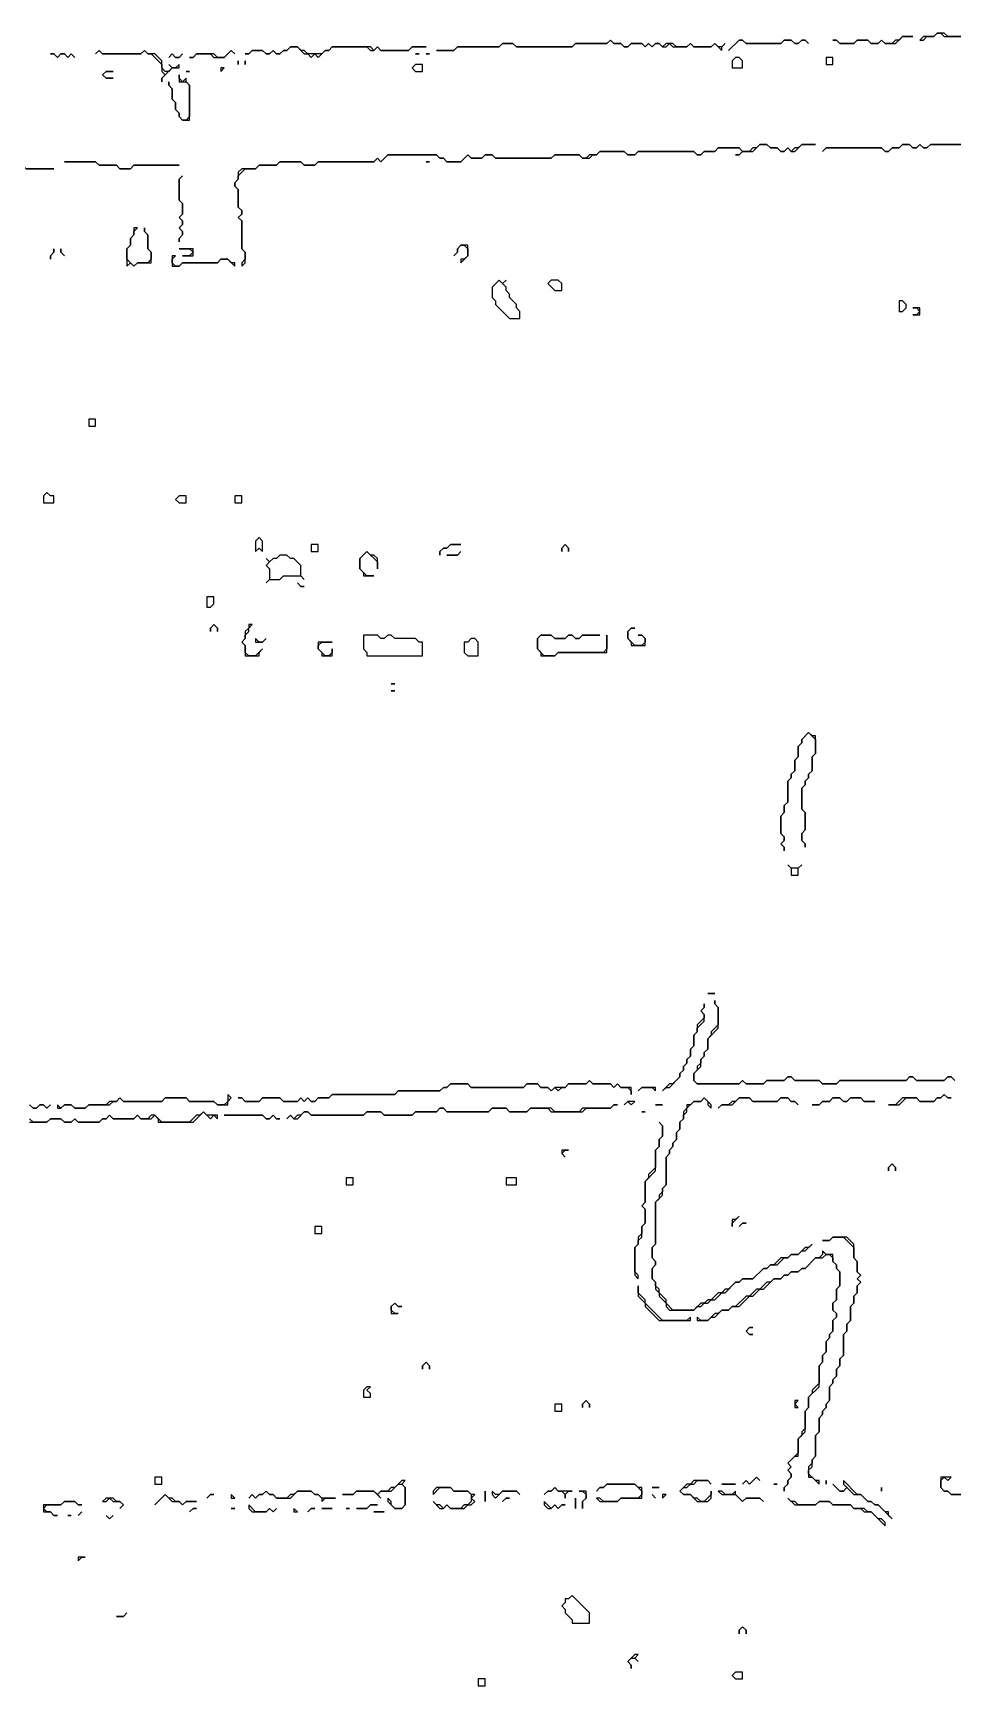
# Model space of a CAD drawing. Header units: metres. Extents: x 0 to 3575, y 1 to 2763.
# Drawn here: x 2574 to 2838.5, y 77 to 552 of the extents above; entities that cross this region are included whole.
import ezdxf

# ---------------------------------------------------------------- set-up
doc = ezdxf.new("R2010")
doc.units = ezdxf.units.M

msp = doc.modelspace()

# ---------------------------------------------------------------- linework, layer by layer
for points in [[(2801, 551)], [(2824, 551), (2823, 550), (2822, 550), (2821, 549), (2819, 549), (2818, 550), (2817, 549), (2815, 549), (2814, 550), (2811, 550), (2810, 549), (2806, 549), (2805, 550), (2804, 550), (2805, 550), (2806, 549), (2810, 549), (2811, 550), (2814, 550), (2815, 549), (2817, 549), (2818, 550), (2819, 549), (2822, 549), (2824, 551), (2827, 551)], [(2834, 552), (2833, 551), (2830, 551), (2829, 550), (2830, 550), (2831, 551), (2833, 551), (2834, 552), (2835, 552), (2836, 551), (2841, 551), (2842, 550), (2843, 550), (2844, 551), (2846, 551), (2847, 550), (2847, 551), (2844, 551), (2843, 550), (2842, 550), (2841, 551), (2837, 551), (2836, 552)], [(2575, 547)], [(2590, 547)], [(2593, 547), (2592, 546), (2593, 547), (2594, 546), (2605, 546), (2606, 547), (2607, 546), (2608, 546), (2611, 543), (2611, 541), (2612, 540), (2611, 539), (2611, 538), (2611, 539), (2614, 542), (2616, 542), (2616, 543), (2615, 542), (2614, 542), (2613, 543), (2614, 542), (2613, 541), (2612, 541), (2611, 542), (2611, 544), (2609, 546), (2607, 546), (2606, 547), (2605, 546), (2594, 546)], [(2631, 547), (2629, 545), (2627, 545), (2626, 546), (2621, 546), (2620, 545), (2619, 545), (2620, 545), (2621, 546), (2625, 546), (2626, 545), (2629, 545), (2631, 547), (2632, 546)], [(2648, 548), (2647, 547), (2646, 547), (2645, 546), (2644, 546), (2643, 547), (2642, 546), (2641, 546), (2640, 547), (2637, 547), (2636, 546), (2635, 546), (2636, 546), (2637, 547), (2640, 547), (2641, 546), (2642, 546), (2643, 547), (2644, 546), (2645, 546), (2646, 547), (2647, 547), (2648, 548), (2650, 548), (2652, 546), (2653, 546), (2654, 545), (2655, 546), (2656, 545), (2658, 547), (2659, 547), (2660, 548), (2670, 548), (2671, 547), (2672, 547), (2673, 548), (2674, 547), (2682, 547), (2683, 548), (2687, 548), (2683, 548), (2682, 547), (2674, 547), (2673, 548), (2672, 547), (2671, 548), (2660, 548), (2659, 547), (2658, 547), (2657, 546), (2653, 546), (2652, 547), (2651, 547), (2650, 548)], [(2740, 550), (2739, 549), (2730, 549), (2729, 548), (2713, 548), (2712, 549), (2709, 549), (2708, 548), (2696, 548), (2695, 547), (2690, 547), (2695, 547), (2696, 548), (2708, 548), (2709, 549), (2712, 549), (2713, 548), (2729, 548), (2730, 549), (2739, 549), (2740, 550), (2741, 549), (2743, 549), (2744, 548), (2745, 548), (2746, 549), (2749, 549), (2750, 548), (2751, 549), (2752, 548), (2753, 549), (2754, 549), (2755, 548), (2756, 548), (2757, 549), (2758, 548), (2762, 548), (2763, 549), (2764, 548), (2769, 548), (2770, 549), (2772, 547), (2772, 548), (2773, 549), (2772, 548), (2771, 548), (2770, 549), (2769, 548), (2764, 548), (2763, 549), (2762, 548), (2759, 548), (2758, 549), (2756, 549), (2755, 548), (2754, 549), (2753, 549), (2752, 548), (2751, 549), (2750, 548), (2749, 549), (2746, 549), (2745, 548), (2744, 548), (2743, 549), (2741, 549)], [(2777, 550), (2774, 547), (2777, 550), (2778, 550), (2779, 549), (2789, 549), (2790, 550), (2792, 550), (2793, 549), (2794, 549), (2795, 550), (2796, 550), (2797, 549), (2796, 550), (2795, 550), (2794, 549), (2793, 549), (2792, 550), (2790, 550), (2789, 549), (2779, 549), (2778, 550)], [(2799, 549)], [(2579, 546), (2580, 546), (2581, 545), (2582, 546), (2583, 546), (2584, 545), (2585, 546), (2586, 545), (2585, 546), (2584, 545), (2583, 546), (2582, 546), (2581, 545), (2580, 546)], [(2589, 545)], [(2614, 546), (2613, 545), (2614, 546), (2615, 545), (2616, 545), (2617, 546), (2616, 545), (2615, 545)], [(2619, 543)], [(2628, 542), (2628, 541), (2629, 542)], [(2633, 544), (2633, 543)], [(2635, 544), (2635, 543)], [(2684, 543), (2683, 542), (2684, 541), (2686, 541), (2686, 543)], [(2684, 546), (2685, 546)], [(2687, 546), (2688, 546)], [(2776, 545), (2775, 544), (2775, 542), (2778, 542), (2778, 544), (2777, 545)], [(2802, 545), (2802, 543), (2804, 543), (2804, 545)], [(2595, 541), (2594, 540), (2595, 539), (2597, 539), (2595, 539), (2594, 540), (2595, 541), (2597, 541)], [(2616, 540), (2616, 538), (2618, 538), (2619, 537), (2619, 528), (2618, 527), (2617, 527), (2616, 528), (2616, 529), (2615, 530), (2615, 532), (2614, 533), (2614, 536), (2613, 537), (2613, 538), (2613, 537), (2614, 536), (2614, 533), (2615, 532), (2615, 530), (2616, 529), (2616, 528), (2617, 527), (2619, 527), (2619, 537), (2618, 538), (2618, 539), (2617, 538), (2616, 539)], [(2618, 541), (2619, 541)], [(2532, 531), (2532, 522), (2533, 521), (2533, 517), (2534, 516), (2535, 516), (2536, 515), (2556, 515), (2557, 514), (2571, 514), (2572, 513), (2580, 513), (2572, 513), (2571, 514), (2557, 514), (2556, 515), (2536, 515), (2535, 516), (2534, 516), (2533, 517), (2533, 521), (2532, 522)], [(2783, 520), (2782, 519), (2781, 519), (2780, 518), (2778, 518), (2777, 519), (2771, 519), (2770, 518), (2767, 518), (2766, 517), (2765, 517), (2764, 518), (2748, 518), (2747, 517), (2745, 517), (2744, 518), (2737, 518), (2736, 517), (2734, 517), (2733, 516), (2732, 516), (2731, 517), (2724, 517), (2723, 516), (2707, 516), (2706, 517), (2704, 517), (2703, 516), (2700, 516), (2699, 517), (2697, 515), (2693, 515), (2692, 516), (2691, 516), (2690, 517), (2676, 517), (2674, 515), (2673, 516), (2672, 515), (2656, 515), (2655, 514), (2652, 514), (2651, 515), (2645, 515), (2644, 514), (2639, 514), (2638, 513), (2634, 513), (2633, 512), (2633, 510), (2632, 509), (2632, 508), (2633, 507), (2633, 502), (2634, 501), (2634, 500), (2633, 499), (2634, 498), (2634, 490), (2635, 489), (2635, 487), (2634, 486), (2634, 485), (2635, 486), (2635, 489), (2634, 490), (2634, 498), (2633, 499), (2634, 500), (2634, 501), (2633, 502), (2633, 507), (2632, 508), (2632, 509), (2633, 510), (2633, 511), (2635, 513), (2638, 513), (2639, 514), (2644, 514), (2645, 515), (2651, 515), (2652, 514), (2655, 514), (2656, 515), (2672, 515), (2673, 516), (2674, 515), (2676, 517), (2690, 517), (2691, 516), (2692, 516), (2693, 515), (2697, 515), (2699, 517), (2700, 516), (2703, 516), (2704, 517), (2706, 517), (2707, 516), (2723, 516), (2724, 517), (2731, 517), (2732, 516), (2734, 516), (2735, 517), (2736, 517), (2737, 518), (2744, 518), (2745, 517), (2747, 517), (2748, 518), (2764, 518), (2765, 517), (2766, 517), (2767, 518), (2770, 518), (2771, 519), (2777, 519), (2778, 518), (2777, 517), (2776, 517), (2777, 517), (2778, 518), (2781, 518), (2783, 520), (2785, 520), (2786, 519), (2788, 519), (2789, 518), (2790, 518), (2791, 519), (2792, 518), (2793, 518), (2795, 520), (2799, 520), (2795, 520), (2794, 519), (2793, 519), (2792, 518), (2791, 519), (2790, 518), (2789, 518), (2788, 519), (2786, 519), (2785, 520)], [(2798, 518)], [(2583, 515), (2592, 515), (2593, 514), (2598, 514), (2599, 513), (2602, 513), (2603, 514), (2616, 514), (2603, 514), (2602, 513), (2599, 513), (2598, 514), (2593, 514), (2592, 515)], [(2687, 515), (2688, 515)], [(2615, 512)], [(2617, 511), (2616, 510), (2616, 504), (2617, 503), (2617, 500), (2616, 499), (2617, 498), (2617, 497), (2616, 496), (2617, 495), (2617, 494), (2616, 493), (2616, 492), (2616, 493), (2617, 494), (2617, 495), (2616, 496), (2617, 497), (2617, 498), (2616, 499), (2617, 500), (2617, 503), (2616, 504), (2616, 510)], [(2603, 496), (2603, 494), (2602, 493), (2602, 491), (2601, 490), (2601, 485), (2602, 486), (2603, 485), (2604, 486), (2608, 486), (2608, 489), (2607, 490), (2607, 494), (2606, 495), (2606, 496), (2606, 495), (2607, 494), (2607, 490), (2608, 489), (2608, 487), (2607, 486), (2604, 486), (2603, 485), (2601, 487), (2601, 490), (2602, 491), (2602, 493), (2603, 494), (2603, 495), (2604, 496)], [(2580, 490), (2580, 489), (2579, 488), (2579, 487), (2579, 488), (2580, 489)], [(2582, 490), (2582, 489), (2583, 488), (2582, 489)], [(2616, 490), (2619, 490), (2620, 489), (2619, 488), (2617, 488), (2620, 488), (2620, 490)], [(2697, 491), (2696, 490), (2696, 489), (2695, 488), (2696, 489), (2696, 490), (2697, 491), (2698, 491), (2699, 490), (2699, 488), (2698, 487), (2697, 487), (2697, 486), (2699, 488), (2699, 491)], [(2581, 487)], [(2614, 488), (2614, 485), (2616, 485), (2617, 486), (2627, 486), (2628, 487), (2630, 487), (2632, 485), (2632, 486), (2631, 486), (2630, 487), (2628, 487), (2627, 486), (2617, 486), (2616, 485), (2615, 485), (2614, 486), (2614, 487), (2615, 488)], [(2695, 486)], [(2708, 481), (2706, 479), (2706, 476), (2707, 475), (2707, 474), (2711, 470), (2714, 470), (2714, 472), (2713, 473), (2713, 474), (2711, 476), (2711, 477), (2710, 478), (2710, 479), (2709, 480), (2710, 481), (2709, 480)], [(2723, 481), (2722, 480), (2724, 478), (2726, 478), (2726, 480), (2725, 481)], [(2823, 475), (2823, 472), (2824, 472), (2825, 473), (2825, 474), (2824, 475)], [(2827, 473), (2828, 473), (2829, 472), (2828, 471), (2827, 471), (2829, 471), (2829, 473)], [(2590, 441), (2590, 439), (2592, 439), (2592, 441)], [(2578, 420), (2577, 419), (2577, 417), (2580, 417), (2580, 419), (2579, 419)], [(2616, 419), (2615, 418), (2616, 417), (2618, 417), (2618, 419)], [(2632, 419), (2632, 417), (2634, 417), (2634, 419)], [(2639, 407), (2638, 406), (2638, 403), (2639, 404), (2640, 403), (2640, 406)], [(2654, 405), (2654, 403), (2656, 403), (2656, 405)], [(2694, 405), (2693, 404), (2692, 404), (2691, 403), (2691, 402), (2691, 403), (2692, 404), (2693, 404), (2694, 405), (2697, 405)], [(2727, 405), (2726, 404), (2726, 403), (2726, 404), (2727, 405), (2728, 404), (2728, 403), (2728, 404)], [(2645, 402), (2644, 401), (2643, 401), (2642, 400), (2641, 401), (2642, 400), (2641, 399), (2642, 398), (2642, 395), (2641, 394), (2642, 395), (2645, 395), (2646, 396), (2651, 396), (2652, 395), (2651, 396), (2651, 399), (2649, 401), (2648, 401), (2647, 402)], [(2670, 403), (2668, 401), (2668, 398), (2669, 397), (2669, 396), (2672, 396), (2670, 396), (2668, 398), (2668, 401), (2670, 403), (2673, 400), (2673, 398), (2673, 401), (2672, 402), (2671, 402)], [(2697, 403), (2696, 402), (2693, 402), (2696, 402)], [(2624, 390), (2624, 387), (2625, 387), (2626, 388), (2626, 390)], [(2650, 394), (2651, 393), (2652, 393), (2651, 393)], [(2626, 382), (2625, 381), (2625, 380), (2625, 381), (2626, 382), (2627, 381), (2627, 380), (2627, 381)], [(2636, 382), (2636, 381), (2635, 380), (2635, 378), (2634, 377), (2635, 376), (2635, 373), (2639, 373), (2639, 374), (2640, 375), (2638, 373), (2636, 373), (2635, 374), (2635, 376), (2634, 377), (2635, 378), (2635, 379), (2636, 380), (2636, 381), (2637, 382)], [(2746, 381), (2745, 380), (2745, 378), (2746, 377), (2746, 376), (2750, 376), (2750, 378), (2749, 379), (2748, 379), (2749, 379), (2750, 378), (2750, 377), (2749, 376), (2747, 376), (2745, 378), (2745, 380), (2746, 381), (2747, 381)], [(2638, 378), (2638, 377), (2640, 377), (2641, 378), (2640, 377), (2639, 377)], [(2656, 377), (2656, 375), (2657, 374), (2657, 373), (2660, 373), (2660, 375), (2660, 374), (2659, 373), (2658, 373), (2656, 375), (2656, 376), (2657, 377), (2660, 377)], [(2669, 379), (2669, 375), (2670, 374), (2670, 373), (2686, 373), (2686, 377), (2685, 377), (2684, 378), (2678, 378), (2677, 379), (2676, 379), (2675, 378), (2674, 378), (2673, 379)], [(2700, 378), (2699, 377), (2698, 377), (2698, 374), (2699, 373), (2702, 373), (2702, 377), (2701, 378)], [(2720, 379), (2719, 378), (2719, 375), (2720, 374), (2720, 373), (2724, 373), (2725, 374), (2739, 374), (2739, 379), (2739, 375), (2738, 374), (2725, 374), (2724, 373), (2721, 373), (2719, 375), (2719, 378), (2720, 379), (2723, 379), (2724, 378), (2727, 378), (2728, 379), (2729, 379), (2730, 378), (2731, 378), (2732, 379), (2737, 379), (2732, 379), (2731, 378), (2730, 378), (2729, 379), (2728, 379), (2727, 378), (2724, 378), (2723, 379)], [(2675, 363)], [(2677, 365), (2678, 365)], [(2677, 363), (2678, 363)], [(2797, 351), (2795, 349), (2795, 348), (2794, 347), (2794, 344), (2793, 343), (2793, 340), (2792, 339), (2792, 338), (2791, 337), (2791, 331), (2790, 330), (2790, 328), (2789, 327), (2789, 322), (2790, 321), (2790, 320), (2789, 319), (2790, 318), (2790, 317), (2790, 318), (2789, 319), (2790, 320), (2790, 321), (2789, 322), (2789, 327), (2790, 328), (2790, 330), (2791, 331), (2791, 337), (2792, 338), (2792, 339), (2793, 340), (2793, 343), (2794, 344), (2794, 347), (2795, 348), (2795, 349), (2797, 351), (2799, 349), (2799, 345), (2798, 344), (2798, 340), (2797, 339), (2797, 338), (2796, 337), (2796, 336), (2795, 335), (2795, 329), (2796, 328), (2796, 323), (2795, 322), (2795, 320), (2796, 319), (2796, 318), (2796, 319), (2795, 320), (2795, 322), (2796, 323), (2796, 328), (2795, 329), (2795, 335), (2796, 336), (2796, 337), (2797, 338), (2797, 339), (2798, 340), (2798, 344), (2799, 345), (2799, 350), (2798, 350)], [(2791, 315)], [(2793, 315)], [(2795, 315)], [(2791, 313), (2792, 312), (2792, 310), (2794, 310), (2794, 312), (2795, 313), (2794, 312), (2792, 312)], [(2768, 276), (2770, 276)], [(2767, 273), (2767, 272), (2766, 271), (2767, 270), (2767, 269), (2765, 267), (2765, 265), (2764, 264), (2764, 261), (2763, 260), (2763, 258), (2762, 257), (2762, 256), (2761, 255), (2761, 254), (2760, 253), (2760, 252), (2758, 250), (2757, 250), (2755, 248), (2756, 249), (2757, 249), (2760, 252), (2760, 253), (2761, 254), (2761, 255), (2762, 256), (2762, 257), (2763, 258), (2763, 260), (2764, 261), (2764, 264), (2765, 265), (2765, 266), (2767, 268), (2767, 270), (2766, 271), (2767, 272)], [(2630, 247), (2630, 245), (2629, 244), (2627, 244), (2626, 245), (2619, 245), (2618, 246), (2612, 246), (2611, 245), (2600, 245), (2599, 246), (2598, 245), (2596, 245), (2595, 244), (2590, 244), (2589, 243), (2586, 243), (2585, 244), (2583, 244), (2582, 243), (2581, 244), (2581, 243), (2582, 243), (2583, 244), (2585, 244), (2586, 243), (2589, 243), (2590, 244), (2596, 244), (2597, 245), (2598, 245), (2599, 246), (2600, 245), (2611, 245), (2612, 246), (2618, 246), (2619, 245), (2626, 245), (2627, 244), (2630, 244), (2630, 245), (2631, 246)], [(2734, 251), (2733, 250), (2728, 250), (2727, 249), (2724, 249), (2723, 248), (2722, 249), (2720, 249), (2719, 250), (2716, 250), (2715, 249), (2700, 249), (2699, 250), (2694, 250), (2693, 249), (2692, 249), (2691, 248), (2679, 248), (2678, 247), (2660, 247), (2659, 246), (2656, 246), (2655, 245), (2654, 245), (2653, 246), (2652, 245), (2651, 246), (2650, 245), (2646, 245), (2645, 246), (2640, 246), (2639, 245), (2635, 245), (2634, 246), (2633, 246), (2634, 246), (2635, 245), (2639, 245), (2640, 246), (2645, 246), (2646, 245), (2650, 245), (2651, 246), (2652, 245), (2653, 246), (2654, 245), (2655, 245), (2656, 246), (2659, 246), (2660, 247), (2678, 247), (2679, 248), (2691, 248), (2692, 249), (2693, 249), (2694, 250), (2699, 250), (2700, 249), (2715, 249), (2716, 250), (2719, 250), (2720, 249), (2722, 249), (2723, 248), (2724, 249), (2725, 248), (2726, 249), (2727, 249), (2728, 250), (2733, 250), (2734, 251), (2735, 250), (2740, 250), (2741, 249), (2742, 250), (2743, 249), (2745, 249), (2746, 248), (2746, 247), (2746, 249), (2743, 249), (2742, 250), (2741, 249), (2740, 250), (2735, 250)], [(2749, 249), (2748, 248), (2749, 249), (2752, 249), (2753, 248), (2753, 249)], [(2836, 247), (2835, 246), (2834, 246), (2833, 245), (2829, 245), (2828, 246), (2824, 246), (2822, 244), (2820, 244), (2823, 244), (2825, 246), (2828, 246), (2829, 245), (2833, 245), (2834, 246), (2835, 246), (2836, 247), (2837, 246), (2838, 246), (2837, 246)], [(2741, 244), (2740, 243), (2732, 243), (2731, 242), (2724, 242), (2723, 243), (2717, 243), (2716, 242), (2711, 242), (2710, 243), (2706, 243), (2705, 242), (2693, 242), (2692, 243), (2691, 243), (2690, 242), (2684, 242), (2683, 241), (2675, 241), (2674, 242), (2670, 242), (2669, 241), (2654, 241), (2653, 242), (2652, 242), (2651, 241), (2650, 241), (2649, 240), (2648, 241), (2647, 240), (2648, 241), (2649, 240), (2650, 240), (2652, 242), (2653, 242), (2654, 241), (2669, 241), (2670, 242), (2674, 242), (2675, 241), (2683, 241), (2684, 242), (2690, 242), (2691, 243), (2692, 243), (2693, 242), (2705, 242), (2706, 243), (2710, 243), (2711, 242), (2716, 242), (2717, 243), (2722, 243), (2723, 242), (2732, 242), (2733, 243), (2740, 243), (2741, 244), (2742, 244)], [(2745, 245), (2744, 244), (2745, 245), (2746, 244), (2747, 245)], [(2767, 246), (2766, 245), (2764, 245), (2763, 244), (2762, 244), (2762, 243), (2761, 242), (2761, 240), (2760, 239), (2760, 237), (2759, 236), (2759, 234), (2758, 233), (2758, 232), (2757, 231), (2757, 230), (2756, 229), (2756, 221), (2755, 220), (2755, 219), (2754, 218), (2754, 217), (2753, 216), (2753, 204), (2752, 203), (2752, 200), (2753, 199), (2753, 198), (2752, 197), (2752, 194), (2753, 193), (2753, 191), (2754, 190), (2754, 189), (2756, 187), (2756, 186), (2757, 185), (2764, 185), (2765, 186), (2766, 186), (2767, 187), (2768, 187), (2769, 188), (2770, 188), (2772, 190), (2773, 190), (2776, 193), (2777, 193), (2778, 194), (2781, 194), (2784, 197), (2785, 197), (2786, 198), (2788, 198), (2790, 200), (2791, 200), (2792, 201), (2794, 201), (2795, 202), (2796, 202), (2798, 204), (2797, 203), (2796, 203), (2794, 201), (2792, 201), (2791, 200), (2789, 200), (2787, 198), (2786, 198), (2785, 197), (2784, 197), (2781, 194), (2778, 194), (2777, 193), (2776, 193), (2774, 191), (2773, 191), (2772, 190), (2771, 190), (2769, 188), (2768, 188), (2767, 187), (2766, 187), (2764, 185), (2758, 185), (2756, 187), (2756, 188), (2754, 190), (2754, 191), (2753, 192), (2753, 193), (2752, 194), (2752, 197), (2753, 198), (2753, 199), (2752, 200), (2752, 203), (2753, 204), (2753, 216), (2755, 218), (2755, 220), (2756, 221), (2756, 229), (2757, 230), (2757, 231), (2758, 232), (2758, 233), (2759, 234), (2759, 236), (2760, 237), (2760, 239), (2761, 240), (2761, 241), (2762, 242), (2762, 243), (2764, 245), (2766, 245), (2767, 246), (2768, 245), (2768, 244), (2769, 243), (2769, 244)], [(2753, 244), (2755, 244)], [(2777, 246), (2776, 245), (2775, 245), (2774, 244), (2772, 244), (2771, 243), (2772, 244), (2775, 244), (2777, 246), (2780, 246), (2781, 245), (2788, 245), (2789, 246), (2791, 246), (2792, 245), (2793, 245), (2794, 244), (2793, 245), (2792, 245), (2791, 246), (2789, 246), (2788, 245), (2781, 245), (2780, 246)], [(2804, 246), (2803, 245), (2801, 245), (2800, 244), (2798, 244), (2800, 244), (2801, 245), (2803, 245), (2804, 246), (2806, 246), (2807, 245), (2808, 245), (2809, 246), (2812, 246), (2813, 245), (2816, 245), (2813, 245), (2812, 246), (2809, 246), (2808, 245), (2807, 245), (2806, 246)], [(2818, 246)], [(2629, 241), (2640, 241), (2641, 240), (2642, 240), (2643, 241), (2644, 240), (2645, 240), (2644, 240), (2643, 241), (2642, 240), (2641, 240), (2640, 241)], [(2754, 239), (2755, 238), (2755, 235), (2754, 234), (2754, 232), (2753, 231), (2753, 226), (2751, 224), (2751, 223), (2750, 222), (2750, 216), (2749, 215), (2750, 214), (2750, 210), (2749, 209), (2749, 207), (2748, 206), (2748, 204), (2747, 203), (2747, 195), (2748, 194), (2748, 195), (2747, 196), (2747, 203), (2748, 204), (2748, 205), (2749, 206), (2749, 209), (2750, 210), (2750, 214), (2749, 215), (2750, 216), (2750, 222), (2753, 225), (2753, 231), (2754, 232), (2754, 234), (2755, 235), (2755, 238)], [(2749, 242), (2750, 242)], [(2755, 242)], [(2726, 231), (2726, 230), (2727, 229), (2726, 230), (2727, 231), (2728, 231)], [(2821, 227), (2820, 226), (2820, 225), (2820, 226), (2821, 227), (2822, 226), (2822, 225), (2822, 226)], [(2664, 223), (2664, 221), (2666, 221), (2666, 223)], [(2710, 223), (2710, 221), (2713, 221), (2713, 223)], [(2655, 209), (2655, 207), (2657, 207), (2657, 209)], [(2777, 212), (2776, 211), (2775, 211), (2775, 209), (2775, 210)], [(2778, 210), (2777, 209), (2778, 210), (2779, 210)], [(2779, 212)], [(2804, 206), (2803, 205), (2801, 205), (2803, 205), (2804, 206), (2807, 206), (2810, 203), (2810, 200), (2811, 199), (2811, 196), (2812, 195), (2811, 194), (2812, 193), (2811, 192), (2811, 190), (2810, 189), (2810, 187), (2809, 186), (2809, 182), (2808, 181), (2808, 179), (2807, 178), (2807, 172), (2806, 171), (2806, 169), (2805, 168), (2805, 166), (2804, 165), (2804, 164), (2803, 163), (2803, 159), (2802, 158), (2802, 157), (2801, 156), (2801, 155), (2800, 154), (2800, 150), (2799, 149), (2799, 143), (2798, 142), (2798, 141), (2797, 140), (2797, 137), (2798, 137), (2800, 135), (2800, 136), (2799, 136), (2797, 138), (2797, 139), (2798, 140), (2798, 142), (2799, 143), (2799, 149), (2800, 150), (2800, 154), (2801, 155), (2801, 156), (2802, 157), (2802, 158), (2803, 159), (2803, 163), (2804, 164), (2804, 165), (2805, 166), (2805, 168), (2806, 169), (2806, 171), (2807, 172), (2807, 178), (2808, 179), (2808, 181), (2809, 182), (2809, 186), (2810, 187), (2810, 189), (2811, 190), (2811, 192), (2812, 193), (2811, 194), (2812, 195), (2811, 196), (2811, 199), (2810, 200), (2810, 204), (2808, 206)], [(2801, 202), (2801, 201), (2800, 200), (2799, 200), (2796, 197), (2795, 197), (2794, 196), (2792, 196), (2791, 195), (2790, 195), (2789, 194), (2787, 194), (2786, 193), (2785, 193), (2783, 191), (2782, 191), (2780, 189), (2779, 189), (2776, 186), (2775, 186), (2774, 185), (2772, 185), (2771, 184), (2770, 184), (2768, 182), (2766, 182), (2765, 183), (2765, 182), (2768, 182), (2769, 183), (2770, 183), (2772, 185), (2774, 185), (2775, 186), (2777, 186), (2780, 189), (2781, 189), (2783, 191), (2784, 191), (2787, 194), (2789, 194), (2790, 195), (2791, 195), (2792, 196), (2794, 196), (2795, 197), (2796, 197), (2799, 200), (2801, 200), (2802, 201), (2803, 201), (2804, 200), (2804, 199), (2805, 198), (2805, 197), (2806, 196), (2806, 192), (2805, 191), (2805, 188), (2804, 187), (2804, 185), (2805, 184), (2805, 183), (2804, 182), (2804, 179), (2803, 178), (2803, 177), (2802, 176), (2802, 173), (2801, 172), (2801, 170), (2800, 169), (2800, 164), (2798, 162), (2798, 161), (2797, 160), (2797, 157), (2796, 156), (2796, 151), (2795, 150), (2795, 149), (2794, 148), (2794, 144), (2791, 141), (2792, 140), (2791, 139), (2792, 138), (2792, 137), (2791, 136), (2791, 135), (2790, 134), (2790, 133), (2790, 134), (2791, 135), (2791, 136), (2792, 137), (2792, 138), (2791, 139), (2792, 140), (2791, 141), (2793, 143), (2794, 143), (2794, 148), (2796, 150), (2796, 156), (2797, 157), (2797, 160), (2800, 163), (2800, 169), (2801, 170), (2801, 172), (2802, 173), (2802, 176), (2803, 177), (2803, 178), (2804, 179), (2804, 182), (2805, 183), (2805, 184), (2804, 185), (2804, 187), (2805, 188), (2805, 191), (2806, 192), (2806, 196), (2805, 197), (2805, 198), (2804, 199), (2804, 201), (2802, 201)], [(2748, 192), (2748, 189), (2750, 187), (2750, 186), (2754, 182), (2763, 182), (2763, 183), (2762, 182), (2755, 182), (2750, 187), (2750, 188), (2748, 190)], [(2678, 187), (2677, 186), (2677, 184), (2679, 184), (2678, 184), (2677, 185), (2677, 186), (2678, 187), (2679, 186), (2680, 186), (2679, 186)], [(2780, 180), (2779, 179), (2780, 178), (2781, 178), (2780, 178), (2779, 179), (2780, 180), (2781, 180)], [(2687, 170), (2686, 169), (2686, 168), (2686, 169), (2687, 170), (2688, 169), (2688, 168), (2688, 169)], [(2670, 163), (2669, 162), (2669, 160), (2671, 160), (2671, 161), (2670, 162), (2671, 163)], [(2684, 166)], [(2724, 158), (2724, 156), (2726, 156), (2726, 158)], [(2733, 159), (2732, 158), (2732, 157), (2732, 158), (2733, 159), (2734, 158), (2734, 157), (2734, 158)], [(2793, 159), (2793, 157), (2794, 157), (2793, 158), (2794, 159)], [(2609, 137), (2609, 135), (2611, 135), (2611, 137)], [(2629, 133)], [(2641, 133), (2640, 132), (2639, 132), (2638, 131), (2637, 132), (2636, 131), (2637, 132), (2638, 131), (2639, 132), (2640, 132), (2641, 133), (2642, 132), (2643, 132), (2644, 131), (2648, 131), (2650, 133), (2654, 133), (2655, 132), (2656, 132), (2657, 131), (2657, 130), (2658, 131), (2661, 131), (2657, 131), (2656, 132), (2655, 132), (2654, 133), (2650, 133), (2649, 132), (2648, 132), (2647, 131), (2644, 131), (2643, 132), (2642, 132)], [(2680, 136), (2678, 134), (2677, 134), (2676, 133), (2674, 133), (2673, 132), (2672, 133), (2667, 133), (2666, 132), (2663, 132), (2666, 132), (2667, 133), (2672, 133), (2674, 131), (2673, 132), (2674, 133), (2677, 133), (2679, 135), (2680, 135), (2681, 134), (2681, 129), (2680, 128), (2678, 128), (2677, 129), (2677, 130), (2676, 131), (2676, 130), (2678, 128), (2680, 128), (2681, 129), (2681, 134), (2680, 135), (2681, 136)], [(2690, 134), (2689, 133), (2689, 132), (2691, 134), (2694, 134), (2695, 133), (2699, 133), (2700, 132), (2700, 130), (2699, 129), (2698, 129), (2697, 128), (2694, 128), (2693, 129), (2692, 128), (2691, 129), (2690, 129), (2689, 130), (2691, 128), (2692, 128), (2693, 129), (2694, 128), (2698, 128), (2699, 129), (2700, 129), (2701, 130), (2700, 131), (2701, 132), (2700, 132), (2699, 133), (2695, 133), (2694, 134)], [(2704, 133), (2704, 130)], [(2706, 133), (2706, 132), (2707, 131), (2709, 133), (2713, 133), (2714, 132), (2713, 133), (2709, 133), (2708, 132), (2707, 132)], [(2724, 134), (2723, 133), (2722, 133), (2721, 132), (2722, 133), (2723, 133), (2724, 134), (2725, 133), (2726, 133), (2727, 132), (2727, 131), (2727, 132), (2728, 133), (2729, 133), (2725, 133)], [(2731, 133), (2732, 133), (2733, 132), (2733, 131), (2732, 130), (2732, 128), (2732, 130), (2733, 131), (2733, 133)], [(2739, 135), (2738, 134), (2737, 134), (2736, 133), (2737, 134), (2738, 134), (2739, 135), (2747, 135), (2749, 133), (2749, 132), (2748, 131), (2743, 131), (2742, 130), (2738, 130), (2737, 131), (2736, 131), (2737, 130), (2742, 130), (2743, 131), (2749, 131), (2749, 134), (2748, 134), (2747, 135)], [(2752, 134), (2754, 134)], [(2756, 134)], [(2764, 136), (2763, 135), (2762, 135), (2760, 133), (2761, 132), (2763, 132), (2765, 130), (2768, 130), (2769, 131), (2769, 133), (2769, 132), (2767, 130), (2766, 130), (2765, 131), (2764, 131), (2763, 132), (2761, 132), (2760, 133), (2761, 134), (2762, 134), (2763, 135), (2764, 135), (2765, 136), (2768, 136), (2769, 135), (2768, 136)], [(2771, 133), (2772, 132), (2776, 132), (2778, 130), (2779, 131), (2783, 131), (2784, 130), (2783, 131), (2779, 131), (2778, 130), (2776, 132), (2776, 133), (2775, 132), (2773, 132), (2772, 133)], [(2772, 135), (2776, 135)], [(2782, 137), (2780, 135), (2779, 136), (2778, 135), (2779, 136), (2780, 135), (2782, 137), (2783, 136)], [(2787, 135), (2788, 135)], [(2788, 133)], [(2802, 136), (2802, 135)], [(2807, 136), (2807, 135), (2808, 134), (2807, 133), (2806, 133), (2804, 135), (2806, 133), (2807, 133), (2808, 134), (2810, 132), (2812, 132), (2814, 130), (2815, 130), (2816, 129), (2817, 129), (2821, 125), (2820, 126), (2820, 127), (2819, 127), (2817, 129), (2816, 129), (2815, 130), (2814, 130), (2812, 132), (2811, 132)], [(2805, 137)], [(2815, 134)], [(2818, 136)], [(2818, 134), (2818, 133)], [(2820, 137)], [(2820, 133)], [(2835, 137), (2835, 134), (2836, 133), (2837, 133), (2838, 132), (2841, 132), (2842, 133), (2841, 132), (2838, 132), (2837, 133), (2836, 133), (2835, 134), (2835, 136), (2836, 137), (2837, 136), (2838, 137)], [(2583, 130), (2582, 129), (2577, 129), (2577, 127), (2579, 127), (2580, 126), (2581, 126), (2580, 126), (2579, 127), (2578, 127), (2577, 128), (2578, 129), (2582, 129), (2583, 130), (2586, 130), (2587, 129), (2588, 129), (2587, 129), (2586, 130)], [(2595, 131), (2594, 130), (2595, 130), (2596, 131), (2597, 130), (2599, 130), (2600, 129), (2599, 128), (2600, 129), (2599, 130), (2598, 130), (2597, 131)], [(2612, 132), (2609, 129), (2612, 132), (2614, 130), (2616, 130), (2617, 129), (2618, 130), (2621, 130), (2618, 130), (2617, 129), (2616, 130), (2615, 130), (2614, 131), (2613, 131)], [(2625, 132), (2624, 131), (2625, 132), (2626, 132)], [(2631, 132), (2631, 131), (2632, 131)], [(2634, 131)], [(2636, 129), (2636, 128), (2637, 127), (2641, 127), (2642, 128), (2643, 127), (2644, 128), (2643, 127), (2642, 128), (2641, 127), (2638, 127)], [(2663, 130)], [(2671, 129), (2670, 128), (2667, 128), (2670, 128), (2671, 129), (2673, 129)], [(2710, 131), (2709, 130), (2710, 131), (2711, 131)], [(2714, 130)], [(2718, 130)], [(2721, 130), (2721, 129), (2722, 128), (2723, 128), (2724, 129), (2725, 128), (2726, 129), (2727, 129), (2726, 129), (2725, 128), (2724, 129), (2723, 128)], [(2730, 131), (2730, 128)], [(2752, 132), (2753, 131)], [(2755, 132), (2755, 131), (2756, 132)], [(2791, 131), (2793, 129), (2799, 129), (2800, 130), (2803, 130), (2804, 129), (2809, 129), (2810, 128), (2812, 128), (2813, 127), (2815, 127), (2819, 123), (2819, 124), (2818, 125), (2817, 125), (2815, 127), (2814, 127), (2813, 128), (2810, 128), (2809, 129), (2804, 129), (2803, 130), (2800, 130), (2799, 129), (2794, 129), (2793, 130), (2792, 130)], [(2584, 126), (2585, 126)], [(2588, 127), (2587, 126)], [(2595, 126), (2596, 125), (2597, 126), (2596, 125)], [(2609, 127)], [(2612, 127)], [(2614, 127)], [(2620, 128), (2619, 127), (2620, 128), (2621, 128)], [(2624, 128)], [(2627, 128)], [(2631, 128), (2632, 128)], [(2647, 128)], [(2649, 128), (2649, 127), (2650, 127)], [(2654, 128), (2653, 127), (2654, 128), (2655, 128)], [(2657, 128), (2660, 128)], [(2664, 128), (2665, 128)], [(2672, 127), (2675, 127)], [(2821, 123)], [(2587, 114), (2587, 113), (2588, 114), (2589, 114)], [(2598, 101)], [(2600, 102)], [(2729, 103), (2728, 102), (2727, 102), (2727, 101), (2726, 100), (2727, 99), (2727, 98), (2729, 96), (2729, 95), (2734, 95), (2734, 98)], [(2596, 99)], [(2598, 99)], [(2601, 98), (2600, 97), (2598, 97), (2600, 97)], [(2778, 94), (2777, 93), (2777, 92), (2777, 93), (2778, 94), (2779, 93), (2779, 92), (2779, 93)], [(2747, 86), (2745, 84), (2746, 83), (2746, 82), (2746, 83), (2745, 84), (2746, 85), (2747, 85), (2748, 84), (2747, 85), (2748, 86)], [(2748, 82)], [(2776, 81), (2775, 80), (2776, 79), (2778, 79), (2778, 81)], [(2702, 79), (2702, 77), (2704, 77), (2704, 79)]]:
    msp.add_lwpolyline(points, close=True)
for points in [[(2851, 520), (2832, 520), (2831, 519), (2830, 519), (2829, 520), (2828, 519), (2827, 519), (2826, 520), (2824, 520), (2823, 519), (2821, 519), (2820, 518), (2819, 518), (2818, 519), (2802, 519), (2801, 518), (2802, 519), (2818, 519), (2819, 518), (2820, 518), (2821, 519), (2823, 519), (2824, 520), (2826, 520), (2827, 519), (2828, 519), (2829, 520), (2830, 519), (2831, 519), (2832, 520), (2851, 520)], [(2839, 251), (2838, 252), (2837, 252), (2836, 251), (2828, 251), (2827, 252), (2826, 252), (2825, 251), (2806, 251), (2805, 250), (2801, 250), (2800, 251), (2793, 251), (2792, 252), (2791, 252), (2790, 251), (2785, 251), (2784, 250), (2779, 250), (2778, 251), (2777, 250), (2765, 250), (2764, 251), (2764, 253), (2766, 255), (2766, 257), (2767, 258), (2767, 259), (2768, 260), (2768, 263), (2771, 266), (2771, 272), (2770, 273), (2770, 274), (2770, 273), (2771, 272), (2771, 267), (2769, 265), (2769, 264), (2768, 263), (2768, 260), (2767, 259), (2767, 258), (2766, 257), (2766, 256), (2765, 255), (2765, 254), (2764, 253), (2764, 251), (2765, 250), (2777, 250), (2778, 251), (2779, 250), (2784, 250), (2785, 251), (2790, 251), (2791, 252), (2792, 252), (2793, 251), (2800, 251), (2801, 250), (2805, 250), (2806, 251), (2825, 251), (2826, 252), (2827, 252), (2828, 251), (2836, 251), (2837, 252), (2838, 252), (2839, 251)], [(2573, 244), (2574, 243), (2575, 243), (2576, 244), (2577, 244), (2578, 243), (2579, 244), (2578, 243), (2577, 244), (2576, 244), (2575, 243), (2574, 243), (2573, 244)], [(2573, 239), (2578, 239), (2579, 240), (2582, 240), (2583, 239), (2585, 239), (2586, 240), (2587, 239), (2593, 239), (2594, 240), (2595, 240), (2596, 241), (2597, 240), (2603, 240), (2604, 241), (2605, 240), (2608, 240), (2609, 241), (2610, 240), (2610, 239), (2620, 239), (2623, 242), (2625, 240), (2626, 241), (2627, 240), (2627, 241), (2624, 241), (2623, 242), (2622, 241), (2621, 241), (2619, 239), (2611, 239), (2609, 241), (2608, 241), (2607, 240), (2605, 240), (2604, 241), (2603, 240), (2597, 240), (2596, 241), (2595, 240), (2594, 240), (2593, 239), (2587, 239), (2586, 240), (2585, 239), (2583, 239), (2582, 240), (2579, 240), (2578, 239), (2574, 239), (2573, 240)]]:
    msp.add_lwpolyline(points)

doc.saveas('drawing.dxf')
